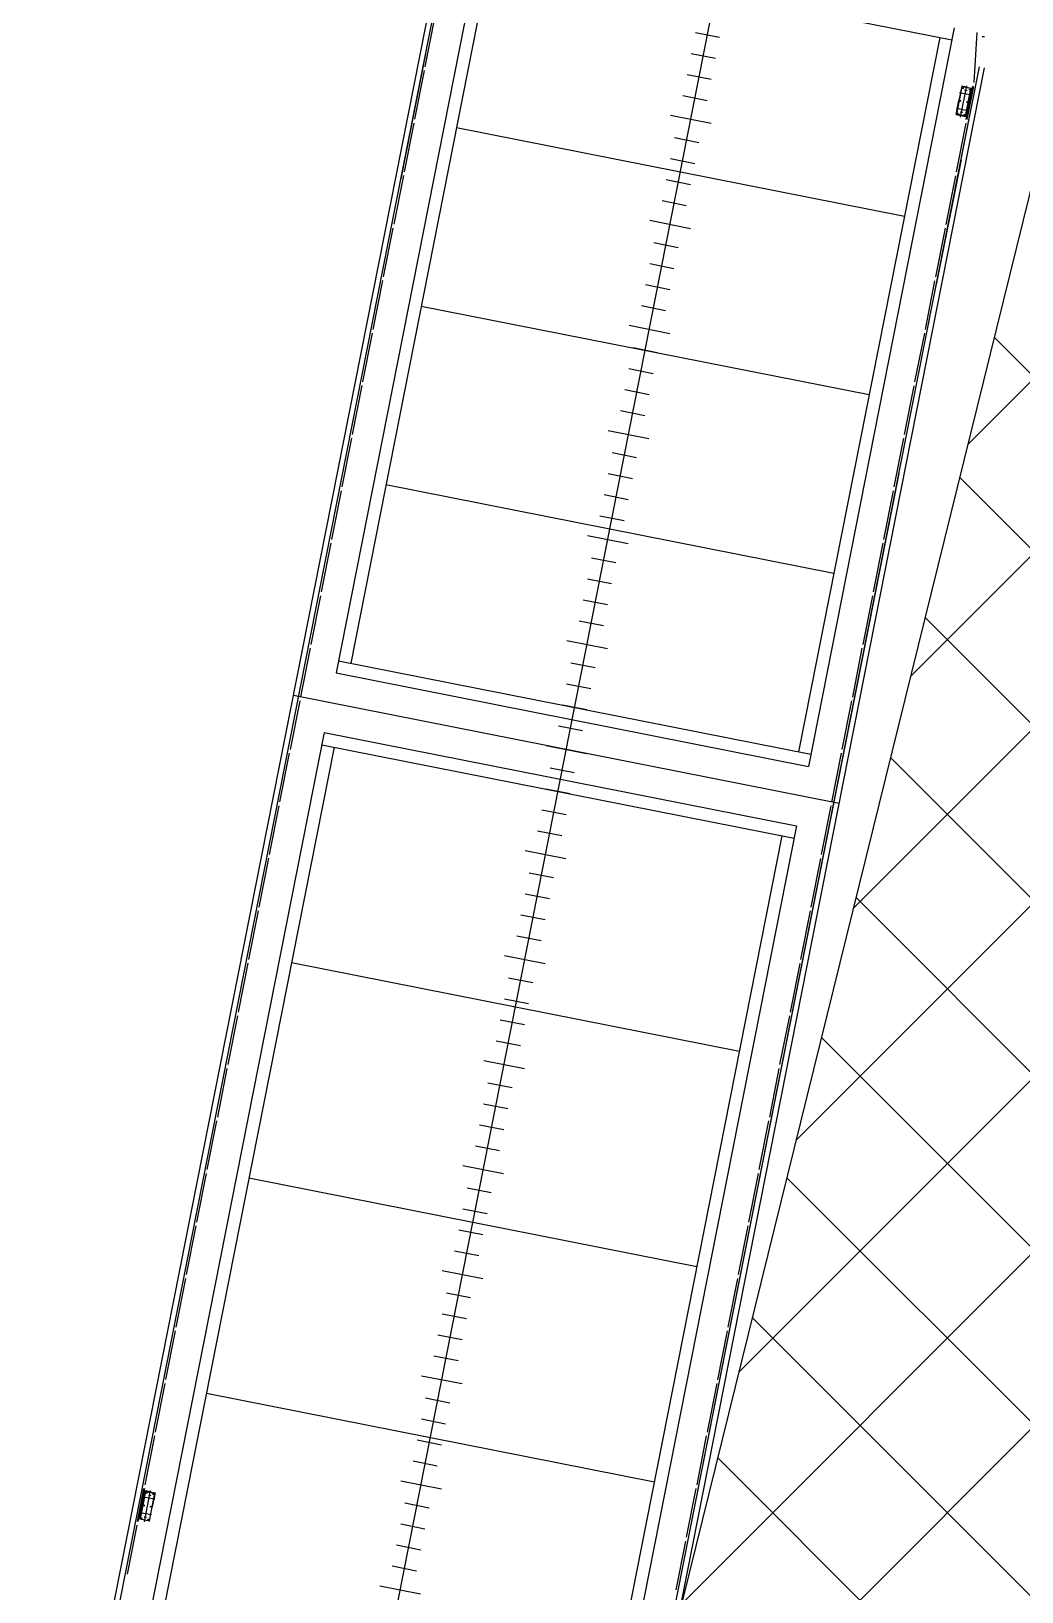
# Model space of a CAD drawing. Header units: metres. Extents: x 267365 to 277461, y 2088854 to 2108025.
# Drawn here: x 272977.3 to 273079.3, y 2096127.3 to 2096287.8 of the extents above; entities that cross this region are included whole.
import ezdxf

# ---------------------------------------------------------------- set-up
doc = ezdxf.new("R2010")
doc.units = ezdxf.units.M
doc.linetypes.add('ACAD_ISO02W100', pattern=[15, 12, -3])
doc.linetypes.add('DASHEDX2', pattern=[38.1, 25.4, -12.7])
doc.layers.add('PORT', color=5, linetype='Continuous')

msp = doc.modelspace()

# ---------------------------------------------------------------- linework, layer by layer
at = {"color": 30}
for p, q in [((272996.53, 2096032.47), (273058.36, 2096345.15)), ((272996.53, 2096032.47), (273058.36, 2096345.15)), ((272996.53, 2096032.47), (273058.36, 2096345.15)), ((272984.29, 2096118.2), (273019.29, 2096295.19)), ((272984.29, 2096118.2), (273019.29, 2096295.19)), ((272984.29, 2096118.2), (273019.29, 2096295.19)), ((273013.54, 2096263.26), (273019.83, 2096295.08)), ((273013.54, 2096263.26), (273019.83, 2096295.08)), ((273013.54, 2096263.26), (273019.83, 2096295.08)), ((273017.89, 2096284.19), (273018.88, 2096289.21)), ((273017.89, 2096284.19), (273018.88, 2096289.21)), ((273017.89, 2096284.19), (273018.88, 2096289.21)), ((273048.19, 2096287.19), (273045.7, 2096287.68)), ((273048.19, 2096287.19), (273045.7, 2096287.68)), ((273048.19, 2096287.19), (273045.7, 2096287.68)), ((273074.38, 2096282.56), (273074.7, 2096287.71)), ((273074.38, 2096282.56), (273074.7, 2096287.71)), ((273074.38, 2096282.56), (273074.7, 2096287.71)), ((273075.21, 2096287.29), (273075.47, 2096287.3)), ((273075.21, 2096287.29), (273075.47, 2096287.3)), ((273075.21, 2096287.29), (273075.47, 2096287.3)), ((273017.94, 2096285.52), (273015.4, 2096272.68)), ((273017.94, 2096285.52), (273015.4, 2096272.68)), ((273017.94, 2096285.52), (273015.4, 2096272.68)), ((273047.76, 2096285.03), (273045.27, 2096285.52)), ((273047.76, 2096285.03), (273045.27, 2096285.52)), ((273047.76, 2096285.03), (273045.27, 2096285.52)), ((273016.82, 2096278.79), (273017.82, 2096283.81)), ((273016.82, 2096278.79), (273017.82, 2096283.81)), ((273016.82, 2096278.79), (273017.82, 2096283.81)), ((273034.01, 2096074.37), (273075.47, 2096284.08)), ((273034.01, 2096074.37), (273075.47, 2096284.08)), ((273034.01, 2096074.37), (273075.47, 2096284.08)), ((273047.34, 2096282.87), (273044.84, 2096283.36)), ((273047.34, 2096282.87), (273044.84, 2096283.36)), ((273047.34, 2096282.87), (273044.84, 2096283.36)), ((273068.64, 2096252.37), (273074.93, 2096284.19)), ((273068.64, 2096252.37), (273074.93, 2096284.19)), ((273068.64, 2096252.37), (273074.93, 2096284.19)), ((273073.14, 2096282.13), (273072.58, 2096279.3)), ((273073.14, 2096282.13), (273072.58, 2096279.3)), ((273073.14, 2096282.13), (273072.58, 2096279.3)), ((273073.12, 2096282.18), (273072.83, 2096280.73)), ((273073.12, 2096282.18), (273072.83, 2096280.73)), ((273073.12, 2096282.18), (273072.83, 2096280.73)), ((273073.6, 2096282.08), (273073.12, 2096282.18)), ((273073.6, 2096282.08), (273073.12, 2096282.18)), ((273073.6, 2096282.08), (273073.12, 2096282.18)), ((273074.05, 2096281.95), (273073.14, 2096282.13)), ((273074.05, 2096281.95), (273073.14, 2096282.13)), ((273074.05, 2096281.95), (273073.14, 2096282.13)), ((273073.67, 2096281.73), (273073.41, 2096281.78)), ((273073.67, 2096281.73), (273073.41, 2096281.78)), ((273073.67, 2096281.73), (273073.41, 2096281.78)), ((273073.77, 2096282.01), (273073.42, 2096282.08)), ((273073.77, 2096282.01), (273073.42, 2096282.08)), ((273073.77, 2096282.01), (273073.42, 2096282.08)), ((273073.49, 2096279.12), (273074.05, 2096281.95)), ((273073.49, 2096279.12), (273074.05, 2096281.95)), ((273073.49, 2096279.12), (273074.05, 2096281.95)), ((273073.58, 2096278.78), (273074.26, 2096282.19)), ((273073.58, 2096278.78), (273074.26, 2096282.19)), ((273073.58, 2096278.78), (273074.26, 2096282.19)), ((273073.6, 2096282.08), (273074.09, 2096281.98)), ((273073.6, 2096282.08), (273074.09, 2096281.98)), ((273073.6, 2096282.08), (273074.09, 2096281.98)), ((273073.68, 2096278.77), (273074.35, 2096282.17)), ((273073.68, 2096278.77), (273074.35, 2096282.17)), ((273073.68, 2096278.77), (273074.35, 2096282.17)), ((273074.09, 2096281.98), (273073.8, 2096280.54)), ((273074.09, 2096281.98), (273073.8, 2096280.54)), ((273074.09, 2096281.98), (273073.8, 2096280.54)), ((273046.91, 2096280.7), (273044.41, 2096281.2)), ((273046.91, 2096280.7), (273044.41, 2096281.2)), ((273046.91, 2096280.7), (273044.41, 2096281.2)), ((273068.64, 2096252.37), (273074.11, 2096280.08)), ((273068.64, 2096252.37), (273074.11, 2096280.08)), ((273068.64, 2096252.37), (273074.11, 2096280.08)), ((273072.54, 2096279.28), (273072.83, 2096280.73)), ((273072.54, 2096279.28), (273072.83, 2096280.73)), ((273072.54, 2096279.28), (273072.83, 2096280.73)), ((273073.52, 2096279.09), (273073.8, 2096280.54)), ((273073.52, 2096279.09), (273073.8, 2096280.54)), ((273073.52, 2096279.09), (273073.8, 2096280.54)), ((273015.76, 2096273.39), (273016.75, 2096278.4)), ((273015.76, 2096273.39), (273016.75, 2096278.4)), ((273015.76, 2096273.39), (273016.75, 2096278.4)), ((273043.14, 2096279.2), (273047.33, 2096278.38)), ((273043.14, 2096279.2), (273047.33, 2096278.38)), ((273043.14, 2096279.2), (273047.33, 2096278.38)), ((273072.54, 2096279.28), (273073.52, 2096279.09)), ((273072.54, 2096279.28), (273073.52, 2096279.09)), ((273072.54, 2096279.28), (273073.52, 2096279.09)), ((273073.49, 2096279.12), (273072.58, 2096279.3)), ((273073.49, 2096279.12), (273072.58, 2096279.3)), ((273073.49, 2096279.12), (273072.58, 2096279.3)), ((273072.58, 2096273.38), (273073.57, 2096278.4)), ((273072.58, 2096273.38), (273073.57, 2096278.4)), ((273072.58, 2096273.38), (273073.57, 2096278.4)), ((273073.23, 2096279.48), (273072.96, 2096279.53)), ((273073.23, 2096279.48), (273072.96, 2096279.53)), ((273073.23, 2096279.48), (273072.96, 2096279.53)), ((273021.12, 2096277.95), (273067.21, 2096268.83)), ((273021.12, 2096277.95), (273067.21, 2096268.83)), ((273021.12, 2096277.95), (273067.21, 2096268.83)), ((273046.06, 2096276.38), (273043.56, 2096276.88)), ((273046.06, 2096276.38), (273043.56, 2096276.88)), ((273046.06, 2096276.38), (273043.56, 2096276.88)), ((273045.63, 2096274.22), (273043.13, 2096274.72)), ((273045.63, 2096274.22), (273043.13, 2096274.72)), ((273045.63, 2096274.22), (273043.13, 2096274.72)), ((273073.04, 2096274.62), (273070.5, 2096261.79)), ((273073.04, 2096274.62), (273070.5, 2096261.79)), ((273073.04, 2096274.62), (273070.5, 2096261.79)), ((273014.69, 2096267.99), (273015.68, 2096273)), ((273014.69, 2096267.99), (273015.68, 2096273)), ((273014.69, 2096267.99), (273015.68, 2096273)), ((273045.2, 2096272.06), (273042.71, 2096272.56)), ((273045.2, 2096272.06), (273042.71, 2096272.56)), ((273045.2, 2096272.06), (273042.71, 2096272.56)), ((273071.51, 2096267.98), (273072.5, 2096272.99)), ((273071.51, 2096267.98), (273072.5, 2096272.99)), ((273071.51, 2096267.98), (273072.5, 2096272.99)), ((273044.77, 2096269.9), (273042.28, 2096270.39)), ((273044.77, 2096269.9), (273042.28, 2096270.39)), ((273044.77, 2096269.9), (273042.28, 2096270.39)), ((273013.62, 2096262.58), (273014.61, 2096267.6)), ((273013.62, 2096262.58), (273014.61, 2096267.6)), ((273013.62, 2096262.58), (273014.61, 2096267.6)), ((273041.01, 2096268.4), (273045.19, 2096267.57)), ((273041.01, 2096268.4), (273045.19, 2096267.57)), ((273041.01, 2096268.4), (273045.19, 2096267.57)), ((273070.44, 2096262.58), (273071.43, 2096267.59)), ((273070.44, 2096262.58), (273071.43, 2096267.59)), ((273070.44, 2096262.58), (273071.43, 2096267.59)), ((273043.92, 2096265.58), (273041.42, 2096266.07)), ((273043.92, 2096265.58), (273041.42, 2096266.07)), ((273043.92, 2096265.58), (273041.42, 2096266.07)), ((273043.49, 2096263.42), (273041, 2096263.91)), ((273043.49, 2096263.42), (273041, 2096263.91)), ((273043.49, 2096263.42), (273041, 2096263.91)), ((272984.83, 2096118.04), (273013.54, 2096263.26)), ((272984.83, 2096118.04), (273013.54, 2096263.26)), ((272984.83, 2096118.04), (273013.54, 2096263.26)), ((273012.55, 2096257.18), (273013.54, 2096262.2)), ((273012.55, 2096257.18), (273013.54, 2096262.2)), ((273012.55, 2096257.18), (273013.54, 2096262.2)), ((273069.37, 2096257.17), (273070.36, 2096262.19)), ((273069.37, 2096257.17), (273070.36, 2096262.19)), ((273069.37, 2096257.17), (273070.36, 2096262.19)), ((273043.07, 2096261.26), (273040.57, 2096261.75)), ((273043.07, 2096261.26), (273040.57, 2096261.75)), ((273043.07, 2096261.26), (273040.57, 2096261.75)), ((273017.49, 2096259.58), (273063.58, 2096250.47)), ((273017.49, 2096259.58), (273063.58, 2096250.47)), ((273017.49, 2096259.58), (273063.58, 2096250.47)), ((273042.64, 2096259.1), (273040.14, 2096259.59)), ((273042.64, 2096259.1), (273040.14, 2096259.59)), ((273042.64, 2096259.1), (273040.14, 2096259.59)), ((273038.87, 2096257.6), (273043.06, 2096256.77)), ((273038.87, 2096257.6), (273043.06, 2096256.77)), ((273038.87, 2096257.6), (273043.06, 2096256.77)), ((273011.48, 2096251.78), (273012.48, 2096256.8)), ((273011.48, 2096251.78), (273012.48, 2096256.8)), ((273011.48, 2096251.78), (273012.48, 2096256.8)), ((273068.3, 2096251.77), (273069.3, 2096256.79)), ((273068.3, 2096251.77), (273069.3, 2096256.79)), ((273068.3, 2096251.77), (273069.3, 2096256.79)), ((273041.78, 2096254.78), (273039.29, 2096255.27)), ((273041.78, 2096254.78), (273039.29, 2096255.27)), ((273041.78, 2096254.78), (273039.29, 2096255.27)), ((273041.36, 2096252.62), (273038.86, 2096253.11)), ((273041.36, 2096252.62), (273038.86, 2096253.11)), ((273041.36, 2096252.62), (273038.86, 2096253.11)), ((273010.42, 2096246.38), (273011.41, 2096251.4)), ((273010.42, 2096246.38), (273011.41, 2096251.4)), ((273010.42, 2096246.38), (273011.41, 2096251.4)), ((273040.93, 2096250.46), (273038.43, 2096250.95)), ((273040.93, 2096250.46), (273038.43, 2096250.95)), ((273040.93, 2096250.46), (273038.43, 2096250.95)), ((273043.94, 2096127.46), (273068.64, 2096252.37)), ((273043.94, 2096127.46), (273068.64, 2096252.37)), ((273043.94, 2096127.46), (273068.64, 2096252.37)), ((273067.24, 2096246.37), (273068.23, 2096251.39)), ((273067.24, 2096246.37), (273068.23, 2096251.39)), ((273067.24, 2096246.37), (273068.23, 2096251.39)), ((273040.5, 2096248.29), (273038.01, 2096248.79)), ((273040.5, 2096248.29), (273038.01, 2096248.79)), ((273040.5, 2096248.29), (273038.01, 2096248.79)), ((273036.74, 2096246.79), (273040.92, 2096245.97)), ((273036.74, 2096246.79), (273040.92, 2096245.97)), ((273036.74, 2096246.79), (273040.92, 2096245.97)), ((273009.35, 2096240.98), (273010.34, 2096245.99)), ((273009.35, 2096240.98), (273010.34, 2096245.99)), ((273009.35, 2096240.98), (273010.34, 2096245.99)), ((273066.17, 2096240.97), (273067.16, 2096245.99)), ((273066.17, 2096240.97), (273067.16, 2096245.99)), ((273066.17, 2096240.97), (273067.16, 2096245.99)), ((273039.65, 2096243.97), (273037.15, 2096244.47)), ((273039.65, 2096243.97), (273037.15, 2096244.47)), ((273039.65, 2096243.97), (273037.15, 2096244.47)), ((273039.22, 2096241.81), (273036.73, 2096242.31)), ((273039.22, 2096241.81), (273036.73, 2096242.31)), ((273039.22, 2096241.81), (273036.73, 2096242.31)), ((273041.96, 2096117.46), (273066.66, 2096242.36)), ((273041.96, 2096117.46), (273066.66, 2096242.36)), ((273041.96, 2096117.46), (273066.66, 2096242.36)), ((273008.28, 2096235.58), (273009.27, 2096240.59)), ((273008.28, 2096235.58), (273009.27, 2096240.59)), ((273008.28, 2096235.58), (273009.27, 2096240.59)), ((273013.86, 2096241.21), (273059.95, 2096232.1)), ((273013.86, 2096241.21), (273059.95, 2096232.1)), ((273013.86, 2096241.21), (273059.95, 2096232.1)), ((273038.79, 2096239.65), (273036.3, 2096240.15)), ((273038.79, 2096239.65), (273036.3, 2096240.15)), ((273038.79, 2096239.65), (273036.3, 2096240.15)), ((273065.1, 2096235.57), (273066.09, 2096240.58)), ((273065.1, 2096235.57), (273066.09, 2096240.58)), ((273065.1, 2096235.57), (273066.09, 2096240.58)), ((273038.37, 2096237.49), (273035.87, 2096237.98)), ((273038.37, 2096237.49), (273035.87, 2096237.98)), ((273038.37, 2096237.49), (273035.87, 2096237.98)), ((273007.22, 2096230.17), (273008.21, 2096235.19)), ((273007.22, 2096230.17), (273008.21, 2096235.19)), ((273007.22, 2096230.17), (273008.21, 2096235.19)), ((273034.6, 2096235.99), (273038.78, 2096235.16)), ((273034.6, 2096235.99), (273038.78, 2096235.16)), ((273034.6, 2096235.99), (273038.78, 2096235.16)), ((273064.03, 2096230.17), (273065.02, 2096235.18)), ((273064.03, 2096230.17), (273065.02, 2096235.18)), ((273064.03, 2096230.17), (273065.02, 2096235.18)), ((273037.51, 2096233.17), (273035.02, 2096233.66)), ((273037.51, 2096233.17), (273035.02, 2096233.66)), ((273037.51, 2096233.17), (273035.02, 2096233.66)), ((273037.08, 2096231.01), (273034.59, 2096231.5)), ((273037.08, 2096231.01), (273034.59, 2096231.5)), ((273037.08, 2096231.01), (273034.59, 2096231.5)), ((273006.15, 2096224.77), (273007.14, 2096229.79)), ((273006.15, 2096224.77), (273007.14, 2096229.79)), ((273006.15, 2096224.77), (273007.14, 2096229.79)), ((273036.66, 2096228.85), (273034.16, 2096229.34)), ((273036.66, 2096228.85), (273034.16, 2096229.34)), ((273036.66, 2096228.85), (273034.16, 2096229.34)), ((273062.96, 2096224.76), (273063.96, 2096229.78)), ((273062.96, 2096224.76), (273063.96, 2096229.78)), ((273062.96, 2096224.76), (273063.96, 2096229.78)), ((273036.23, 2096226.69), (273033.74, 2096227.18)), ((273036.23, 2096226.69), (273033.74, 2096227.18)), ((273036.23, 2096226.69), (273033.74, 2096227.18)), ((273005.08, 2096219.37), (273006.08, 2096224.39)), ((273005.08, 2096219.37), (273006.08, 2096224.39)), ((273005.08, 2096219.37), (273006.08, 2096224.39)), ((273032.46, 2096225.19), (273036.65, 2096224.36)), ((273032.46, 2096225.19), (273036.65, 2096224.36)), ((273032.46, 2096225.19), (273036.65, 2096224.36)), ((273061.89, 2096219.36), (273062.88, 2096224.38)), ((273061.89, 2096219.36), (273062.88, 2096224.38)), ((273061.89, 2096219.36), (273062.88, 2096224.38)), ((273035.38, 2096222.37), (273032.88, 2096222.86)), ((273035.38, 2096222.37), (273032.88, 2096222.86)), ((273035.38, 2096222.37), (273032.88, 2096222.86)), ((273034.95, 2096220.21), (273032.45, 2096220.7)), ((273034.95, 2096220.21), (273032.45, 2096220.7)), ((273034.95, 2096220.21), (273032.45, 2096220.7)), ((273004.02, 2096213.97), (273005.01, 2096218.98)), ((273004.02, 2096213.97), (273005.01, 2096218.98)), ((273004.02, 2096213.97), (273005.01, 2096218.98)), ((273060.82, 2096213.96), (273061.81, 2096218.98)), ((273060.82, 2096213.96), (273061.81, 2096218.98)), ((273060.82, 2096213.96), (273061.81, 2096218.98)), ((273034.52, 2096218.05), (273032.03, 2096218.54)), ((273034.52, 2096218.05), (273032.03, 2096218.54)), ((273034.52, 2096218.05), (273032.03, 2096218.54)), ((273034.09, 2096215.89), (273031.6, 2096216.38)), ((273034.09, 2096215.89), (273031.6, 2096216.38)), ((273034.09, 2096215.89), (273031.6, 2096216.38)), ((273030.33, 2096214.38), (273034.51, 2096213.56)), ((273030.33, 2096214.38), (273034.51, 2096213.56)), ((273030.33, 2096214.38), (273034.51, 2096213.56)), ((273002.95, 2096208.57), (273003.94, 2096213.58)), ((273002.95, 2096208.57), (273003.94, 2096213.58)), ((273002.95, 2096208.57), (273003.94, 2096213.58)), ((273059.75, 2096208.56), (273060.75, 2096213.58)), ((273059.75, 2096208.56), (273060.75, 2096213.58)), ((273059.75, 2096208.56), (273060.75, 2096213.58)), ((273033.24, 2096211.56), (273030.74, 2096212.06)), ((273033.24, 2096211.56), (273030.74, 2096212.06)), ((273033.24, 2096211.56), (273030.74, 2096212.06)), ((273032.81, 2096209.4), (273030.32, 2096209.9)), ((273032.81, 2096209.4), (273030.32, 2096209.9)), ((273032.81, 2096209.4), (273030.32, 2096209.9)), ((273001.88, 2096203.16), (273002.87, 2096208.18)), ((273001.88, 2096203.16), (273002.87, 2096208.18)), ((273001.88, 2096203.16), (273002.87, 2096208.18)), ((273032.39, 2096207.24), (273029.89, 2096207.74)), ((273032.39, 2096207.24), (273029.89, 2096207.74)), ((273032.39, 2096207.24), (273029.89, 2096207.74)), ((273058.69, 2096203.16), (273059.68, 2096208.18)), ((273058.69, 2096203.16), (273059.68, 2096208.18)), ((273058.69, 2096203.16), (273059.68, 2096208.18)), ((273031.96, 2096205.08), (273029.46, 2096205.58)), ((273031.96, 2096205.08), (273029.46, 2096205.58)), ((273031.96, 2096205.08), (273029.46, 2096205.58)), ((273028.19, 2096203.58), (273032.38, 2096202.75)), ((273028.19, 2096203.58), (273032.38, 2096202.75)), ((273028.19, 2096203.58), (273032.38, 2096202.75)), ((273000.81, 2096197.76), (273001.8, 2096202.78)), ((273000.81, 2096197.76), (273001.8, 2096202.78)), ((273000.81, 2096197.76), (273001.8, 2096202.78)), ((273031.1, 2096200.76), (273028.61, 2096201.25)), ((273031.1, 2096200.76), (273028.61, 2096201.25)), ((273031.1, 2096200.76), (273028.61, 2096201.25)), ((273057.62, 2096197.76), (273058.61, 2096202.77)), ((273057.62, 2096197.76), (273058.61, 2096202.77)), ((273057.62, 2096197.76), (273058.61, 2096202.77)), ((273030.68, 2096198.6), (273028.18, 2096199.09)), ((273030.68, 2096198.6), (273028.18, 2096199.09)), ((273030.68, 2096198.6), (273028.18, 2096199.09)), ((272999.74, 2096192.36), (273000.74, 2096197.38)), ((272999.74, 2096192.36), (273000.74, 2096197.38)), ((272999.74, 2096192.36), (273000.74, 2096197.38)), ((273030.25, 2096196.44), (273027.75, 2096196.93)), ((273030.25, 2096196.44), (273027.75, 2096196.93)), ((273030.25, 2096196.44), (273027.75, 2096196.93)), ((273056.55, 2096192.36), (273057.54, 2096197.37)), ((273056.55, 2096192.36), (273057.54, 2096197.37)), ((273056.55, 2096192.36), (273057.54, 2096197.37)), ((273029.82, 2096194.28), (273027.33, 2096194.77)), ((273029.82, 2096194.28), (273027.33, 2096194.77)), ((273029.82, 2096194.28), (273027.33, 2096194.77)), ((272998.68, 2096186.96), (272999.67, 2096191.98)), ((272998.68, 2096186.96), (272999.67, 2096191.98)), ((272998.68, 2096186.96), (272999.67, 2096191.98)), ((273004.14, 2096192.06), (273050.23, 2096182.95)), ((273004.14, 2096192.06), (273050.23, 2096182.95)), ((273004.14, 2096192.06), (273050.23, 2096182.95)), ((273026.06, 2096192.78), (273030.24, 2096191.95)), ((273026.06, 2096192.78), (273030.24, 2096191.95)), ((273026.06, 2096192.78), (273030.24, 2096191.95)), ((273055.48, 2096186.95), (273056.47, 2096191.97)), ((273055.48, 2096186.95), (273056.47, 2096191.97)), ((273055.48, 2096186.95), (273056.47, 2096191.97)), ((273028.97, 2096189.96), (273026.47, 2096190.45)), ((273028.97, 2096189.96), (273026.47, 2096190.45)), ((273028.97, 2096189.96), (273026.47, 2096190.45)), ((273028.54, 2096187.8), (273026.05, 2096188.29)), ((273028.54, 2096187.8), (273026.05, 2096188.29)), ((273028.54, 2096187.8), (273026.05, 2096188.29)), ((272997.61, 2096181.56), (272998.6, 2096186.57)), ((272997.61, 2096181.56), (272998.6, 2096186.57)), ((272997.61, 2096181.56), (272998.6, 2096186.57)), ((273028.11, 2096185.64), (273025.62, 2096186.13)), ((273028.11, 2096185.64), (273025.62, 2096186.13)), ((273028.11, 2096185.64), (273025.62, 2096186.13)), ((273054.41, 2096181.55), (273055.41, 2096186.57)), ((273054.41, 2096181.55), (273055.41, 2096186.57)), ((273054.41, 2096181.55), (273055.41, 2096186.57)), ((273027.69, 2096183.48), (273025.19, 2096183.97)), ((273027.69, 2096183.48), (273025.19, 2096183.97)), ((273027.69, 2096183.48), (273025.19, 2096183.97)), ((273023.92, 2096181.97), (273028.1, 2096181.15)), ((273023.92, 2096181.97), (273028.1, 2096181.15)), ((273023.92, 2096181.97), (273028.1, 2096181.15)), ((272996.54, 2096176.16), (272997.53, 2096181.17)), ((272996.54, 2096176.16), (272997.53, 2096181.17)), ((272996.54, 2096176.16), (272997.53, 2096181.17)), ((273053.35, 2096176.15), (273054.34, 2096181.17)), ((273053.35, 2096176.15), (273054.34, 2096181.17)), ((273053.35, 2096176.15), (273054.34, 2096181.17)), ((273026.83, 2096179.15), (273024.34, 2096179.65)), ((273026.83, 2096179.15), (273024.34, 2096179.65)), ((273026.83, 2096179.15), (273024.34, 2096179.65)), ((273026.4, 2096176.99), (273023.91, 2096177.49)), ((273026.4, 2096176.99), (273023.91, 2096177.49)), ((273026.4, 2096176.99), (273023.91, 2096177.49)), ((272995.47, 2096170.75), (272996.46, 2096175.77)), ((272995.47, 2096170.75), (272996.46, 2096175.77)), ((272995.47, 2096170.75), (272996.46, 2096175.77)), ((272995.47, 2096170.75), (272996.46, 2096175.77)), ((272995.47, 2096170.75), (272996.46, 2096175.77)), ((272995.47, 2096170.75), (272996.46, 2096175.77)), ((273052.28, 2096170.75), (273053.27, 2096175.77)), ((273052.28, 2096170.75), (273053.27, 2096175.77)), ((273052.28, 2096170.75), (273053.27, 2096175.77)), ((273025.98, 2096174.83), (273023.48, 2096175.33)), ((273025.98, 2096174.83), (273023.48, 2096175.33)), ((273025.98, 2096174.83), (273023.48, 2096175.33)), ((273025.55, 2096172.67), (273023.06, 2096173.17)), ((273025.55, 2096172.67), (273023.06, 2096173.17)), ((273025.55, 2096172.67), (273023.06, 2096173.17)), ((273021.78, 2096171.17), (273025.97, 2096170.34)), ((273021.78, 2096171.17), (273025.97, 2096170.34)), ((273021.78, 2096171.17), (273025.97, 2096170.34)), ((272994.4, 2096165.35), (272995.4, 2096170.37)), ((272994.4, 2096165.35), (272995.4, 2096170.37)), ((272994.4, 2096165.35), (272995.4, 2096170.37)), ((272999.76, 2096169.91), (273045.85, 2096160.8)), ((272999.76, 2096169.91), (273045.85, 2096160.8)), ((272999.76, 2096169.91), (273045.85, 2096160.8)), ((273051.21, 2096165.35), (273052.2, 2096170.36)), ((273051.21, 2096165.35), (273052.2, 2096170.36)), ((273051.21, 2096165.35), (273052.2, 2096170.36)), ((273024.7, 2096168.35), (273022.2, 2096168.84)), ((273024.7, 2096168.35), (273022.2, 2096168.84)), ((273024.7, 2096168.35), (273022.2, 2096168.84)), ((273024.27, 2096166.19), (273021.77, 2096166.68)), ((273024.27, 2096166.19), (273021.77, 2096166.68)), ((273024.27, 2096166.19), (273021.77, 2096166.68)), ((272993.34, 2096159.95), (272994.33, 2096164.97)), ((272993.34, 2096159.95), (272994.33, 2096164.97)), ((272993.34, 2096159.95), (272994.33, 2096164.97)), ((273023.84, 2096164.03), (273021.35, 2096164.52)), ((273023.84, 2096164.03), (273021.35, 2096164.52)), ((273023.84, 2096164.03), (273021.35, 2096164.52)), ((273050.14, 2096159.95), (273051.13, 2096164.96)), ((273050.14, 2096159.95), (273051.13, 2096164.96)), ((273050.14, 2096159.95), (273051.13, 2096164.96)), ((273050.14, 2096159.95), (273051.13, 2096164.96)), ((273050.14, 2096159.95), (273051.13, 2096164.96)), ((273050.14, 2096159.95), (273051.13, 2096164.96)), ((273023.41, 2096161.87), (273020.92, 2096162.36)), ((273023.41, 2096161.87), (273020.92, 2096162.36)), ((273023.41, 2096161.87), (273020.92, 2096162.36)), ((272992.27, 2096154.55), (272993.26, 2096159.57)), ((272992.27, 2096154.55), (272993.26, 2096159.57)), ((272992.27, 2096154.55), (272993.26, 2096159.57)), ((273019.65, 2096160.37), (273023.83, 2096159.54)), ((273019.65, 2096160.37), (273023.83, 2096159.54)), ((273019.65, 2096160.37), (273023.83, 2096159.54)), ((273049.07, 2096154.54), (273050.07, 2096159.56)), ((273049.07, 2096154.54), (273050.07, 2096159.56)), ((273049.07, 2096154.54), (273050.07, 2096159.56)), ((273022.56, 2096157.55), (273020.07, 2096158.04)), ((273022.56, 2096157.55), (273020.07, 2096158.04)), ((273022.56, 2096157.55), (273020.07, 2096158.04)), ((273022.13, 2096155.39), (273019.64, 2096155.88)), ((273022.13, 2096155.39), (273019.64, 2096155.88)), ((273022.13, 2096155.39), (273019.64, 2096155.88)), ((272991.2, 2096149.15), (272992.19, 2096154.16)), ((272991.2, 2096149.15), (272992.19, 2096154.16)), ((272991.2, 2096149.15), (272992.19, 2096154.16)), ((273021.71, 2096153.23), (273019.21, 2096153.72)), ((273021.71, 2096153.23), (273019.21, 2096153.72)), ((273021.71, 2096153.23), (273019.21, 2096153.72)), ((273048.01, 2096149.14), (273049, 2096154.16)), ((273048.01, 2096149.14), (273049, 2096154.16)), ((273048.01, 2096149.14), (273049, 2096154.16)), ((273021.28, 2096151.07), (273018.78, 2096151.56)), ((273021.28, 2096151.07), (273018.78, 2096151.56)), ((273021.28, 2096151.07), (273018.78, 2096151.56)), ((272990.13, 2096143.75), (272991.12, 2096148.76)), ((272990.13, 2096143.75), (272991.12, 2096148.76)), ((272990.13, 2096143.75), (272991.12, 2096148.76)), ((273017.51, 2096149.56), (273021.7, 2096148.74)), ((273017.51, 2096149.56), (273021.7, 2096148.74)), ((273017.51, 2096149.56), (273021.7, 2096148.74)), ((273046.94, 2096143.74), (273047.93, 2096148.76)), ((273046.94, 2096143.74), (273047.93, 2096148.76)), ((273046.94, 2096143.74), (273047.93, 2096148.76)), ((272995.38, 2096147.77), (273041.48, 2096138.65)), ((272995.38, 2096147.77), (273041.48, 2096138.65)), ((272995.38, 2096147.77), (273041.48, 2096138.65)), ((273020.42, 2096146.74), (273017.93, 2096147.24)), ((273020.42, 2096146.74), (273017.93, 2096147.24)), ((273020.42, 2096146.74), (273017.93, 2096147.24)), ((273020, 2096144.58), (273017.5, 2096145.08)), ((273020, 2096144.58), (273017.5, 2096145.08)), ((273020, 2096144.58), (273017.5, 2096145.08)), ((272989.06, 2096138.34), (272990.06, 2096143.36)), ((272989.06, 2096138.34), (272990.06, 2096143.36)), ((272989.06, 2096138.34), (272990.06, 2096143.36)), ((273019.57, 2096142.42), (273017.07, 2096142.92)), ((273019.57, 2096142.42), (273017.07, 2096142.92)), ((273019.57, 2096142.42), (273017.07, 2096142.92)), ((273045.87, 2096138.34), (273046.86, 2096143.36)), ((273045.87, 2096138.34), (273046.86, 2096143.36)), ((273045.87, 2096138.34), (273046.86, 2096143.36)), ((273019.14, 2096140.26), (273016.65, 2096140.76)), ((273019.14, 2096140.26), (273016.65, 2096140.76)), ((273019.14, 2096140.26), (273016.65, 2096140.76)), ((273015.38, 2096138.76), (273019.56, 2096137.93)), ((273015.38, 2096138.76), (273019.56, 2096137.93)), ((273015.38, 2096138.76), (273019.56, 2096137.93)), ((272988.27, 2096134.57), (272988.95, 2096137.97)), ((272988.27, 2096134.57), (272988.95, 2096137.97)), ((272988.27, 2096134.57), (272988.95, 2096137.97)), ((272988.37, 2096134.55), (272989.04, 2096137.96)), ((272988.37, 2096134.55), (272989.04, 2096137.96)), ((272988.37, 2096134.55), (272989.04, 2096137.96)), ((272988.58, 2096134.82), (272989.14, 2096137.65)), ((272988.58, 2096134.82), (272989.14, 2096137.65)), ((272988.58, 2096134.82), (272989.14, 2096137.65)), ((272989.11, 2096137.7), (272988.83, 2096136.25)), ((272989.11, 2096137.7), (272988.83, 2096136.25)), ((272989.11, 2096137.7), (272988.83, 2096136.25)), ((272989.6, 2096137.6), (272989.11, 2096137.7)), ((272989.6, 2096137.6), (272989.11, 2096137.7)), ((272989.6, 2096137.6), (272989.11, 2096137.7)), ((272989.14, 2096137.65), (272990.05, 2096137.47)), ((272989.14, 2096137.65), (272990.05, 2096137.47)), ((272989.14, 2096137.65), (272990.05, 2096137.47)), ((272989.41, 2096137.3), (272989.67, 2096137.25)), ((272989.41, 2096137.3), (272989.67, 2096137.25)), ((272989.41, 2096137.3), (272989.67, 2096137.25)), ((272989.42, 2096137.6), (272989.77, 2096137.53)), ((272989.42, 2096137.6), (272989.77, 2096137.53)), ((272989.42, 2096137.6), (272989.77, 2096137.53)), ((272990.05, 2096137.47), (272989.49, 2096134.64)), ((272990.05, 2096137.47), (272989.49, 2096134.64)), ((272990.05, 2096137.47), (272989.49, 2096134.64)), ((272989.6, 2096137.6), (272990.09, 2096137.51)), ((272989.6, 2096137.6), (272990.09, 2096137.51)), ((272989.6, 2096137.6), (272990.09, 2096137.51)), ((272990.09, 2096137.51), (272989.8, 2096136.06)), ((272990.09, 2096137.51), (272989.8, 2096136.06)), ((272990.09, 2096137.51), (272989.8, 2096136.06)), ((273044.8, 2096132.94), (273045.79, 2096137.95)), ((273044.8, 2096132.94), (273045.79, 2096137.95)), ((273044.8, 2096132.94), (273045.79, 2096137.95)), ((272988.54, 2096134.8), (272988.83, 2096136.25)), ((272988.54, 2096134.8), (272988.83, 2096136.25)), ((272988.54, 2096134.8), (272988.83, 2096136.25)), ((272989.52, 2096134.61), (272989.8, 2096136.06)), ((272989.52, 2096134.61), (272989.8, 2096136.06)), ((272989.52, 2096134.61), (272989.8, 2096136.06)), ((273018.29, 2096135.94), (273015.79, 2096136.43)), ((273018.29, 2096135.94), (273015.79, 2096136.43)), ((273018.29, 2096135.94), (273015.79, 2096136.43)), ((272987.25, 2096129.16), (272988.24, 2096134.18)), ((272987.25, 2096129.16), (272988.24, 2096134.18)), ((272987.25, 2096129.16), (272988.24, 2096134.18)), ((272989.52, 2096134.61), (272988.54, 2096134.8)), ((272989.52, 2096134.61), (272988.54, 2096134.8)), ((272989.52, 2096134.61), (272988.54, 2096134.8)), ((272988.58, 2096134.82), (272989.49, 2096134.64)), ((272988.58, 2096134.82), (272989.49, 2096134.64)), ((272988.58, 2096134.82), (272989.49, 2096134.64)), ((272988.96, 2096135.05), (272989.22, 2096135)), ((272988.96, 2096135.05), (272989.22, 2096135)), ((272988.96, 2096135.05), (272989.22, 2096135)), ((273017.86, 2096133.78), (273015.37, 2096134.27)), ((273017.86, 2096133.78), (273015.37, 2096134.27)), ((273017.86, 2096133.78), (273015.37, 2096134.27)), ((273043.73, 2096127.54), (273044.73, 2096132.55)), ((273043.73, 2096127.54), (273044.73, 2096132.55)), ((273043.73, 2096127.54), (273044.73, 2096132.55)), ((273017.43, 2096131.62), (273014.94, 2096132.11)), ((273017.43, 2096131.62), (273014.94, 2096132.11)), ((273017.43, 2096131.62), (273014.94, 2096132.11)), ((273017.01, 2096129.46), (273014.51, 2096129.95)), ((273017.01, 2096129.46), (273014.51, 2096129.95)), ((273017.01, 2096129.46), (273014.51, 2096129.95)), ((273013.24, 2096127.96), (273017.42, 2096127.13)), ((273013.24, 2096127.96), (273017.42, 2096127.13)), ((273013.24, 2096127.96), (273017.42, 2096127.13))]:
    msp.add_line(p, q, dxfattribs=at)
at = {"color": 30, "ltscale": 100}
for p, q in [((273023.74, 2096297.82), (273008.72, 2096221.84)), ((273023.74, 2096297.82), (273008.72, 2096221.84)), ((273023.74, 2096297.82), (273008.72, 2096221.84)), ((273024.75, 2096296.31), (273010.23, 2096222.85)), ((273024.75, 2096296.31), (273010.23, 2096222.85)), ((273024.75, 2096296.31), (273010.23, 2096222.85)), ((273023.49, 2096296.56), (273072.11, 2096286.95)), ((273023.49, 2096296.56), (273072.11, 2096286.95)), ((273023.49, 2096296.56), (273072.11, 2096286.95)), ((273072.35, 2096288.21), (273057.33, 2096212.23)), ((273072.35, 2096288.21), (273057.33, 2096212.23)), ((273072.35, 2096288.21), (273057.33, 2096212.23)), ((273070.85, 2096287.2), (273056.32, 2096213.74)), ((273070.85, 2096287.2), (273056.32, 2096213.74)), ((273070.85, 2096287.2), (273056.32, 2096213.74)), ((273008.97, 2096223.1), (273057.58, 2096213.49)), ((273008.97, 2096223.1), (273057.58, 2096213.49)), ((273008.97, 2096223.1), (273057.58, 2096213.49)), ((273008.72, 2096221.84), (273057.33, 2096212.23)), ((273008.72, 2096221.84), (273057.33, 2096212.23)), ((273008.72, 2096221.84), (273057.33, 2096212.23)), ((273007.51, 2096215.72), (272989.49, 2096124.61)), ((273007.51, 2096215.72), (272989.49, 2096124.61)), ((273007.51, 2096215.72), (272989.49, 2096124.61)), ((273007.51, 2096215.72), (273056.12, 2096206.1)), ((273007.51, 2096215.72), (273056.12, 2096206.1)), ((273007.51, 2096215.72), (273056.12, 2096206.1)), ((273008.52, 2096214.21), (272991, 2096125.62)), ((273008.52, 2096214.21), (272991, 2096125.62)), ((273008.52, 2096214.21), (272991, 2096125.62)), ((273007.26, 2096214.46), (273055.87, 2096204.84)), ((273007.26, 2096214.46), (273055.87, 2096204.84)), ((273007.26, 2096214.46), (273055.87, 2096204.84)), ((273056.12, 2096206.1), (273038.11, 2096115)), ((273056.12, 2096206.1), (273038.11, 2096115)), ((273056.12, 2096206.1), (273038.11, 2096115)), ((273054.61, 2096205.09), (273037.1, 2096116.51)), ((273054.61, 2096205.09), (273037.1, 2096116.51)), ((273054.61, 2096205.09), (273037.1, 2096116.51))]:
    msp.add_line(p, q, dxfattribs=at)
at = {"color": 30, "linetype": 'DASHEDX2'}
for p, q in [((273072.89, 2096281.56), (273074.08, 2096281.32)), ((273072.89, 2096281.56), (273074.08, 2096281.32)), ((273072.89, 2096281.56), (273074.08, 2096281.32)), ((273073, 2096279.02), (273073.63, 2096282.23)), ((273073, 2096279.02), (273073.63, 2096282.23)), ((273073, 2096279.02), (273073.63, 2096282.23)), ((273073.19, 2096281.99), (273073.3, 2096281.97)), ((273073.19, 2096281.99), (273073.3, 2096281.97)), ((273073.19, 2096281.99), (273073.3, 2096281.97)), ((273073.26, 2096282.04), (273073.23, 2096281.92)), ((273073.26, 2096282.04), (273073.23, 2096281.92)), ((273073.26, 2096282.04), (273073.23, 2096281.92)), ((273073.97, 2096281.83), (273073.85, 2096281.85)), ((273073.97, 2096281.83), (273073.85, 2096281.85)), ((273073.97, 2096281.83), (273073.85, 2096281.85)), ((273073.92, 2096281.9), (273073.9, 2096281.79)), ((273073.92, 2096281.9), (273073.9, 2096281.79)), ((273073.92, 2096281.9), (273073.9, 2096281.79)), ((273072.57, 2096279.94), (273073.74, 2096279.71)), ((273072.57, 2096279.94), (273073.74, 2096279.71)), ((273072.57, 2096279.94), (273073.74, 2096279.71)), ((273072.93, 2096280.7), (273073.04, 2096280.68)), ((273072.93, 2096280.7), (273073.04, 2096280.68)), ((273072.93, 2096280.7), (273073.04, 2096280.68)), ((273072.97, 2096280.63), (273072.99, 2096280.75)), ((273072.97, 2096280.63), (273072.99, 2096280.75)), ((273072.97, 2096280.63), (273072.99, 2096280.75)), ((273073.71, 2096280.55), (273073.59, 2096280.57)), ((273073.71, 2096280.55), (273073.59, 2096280.57)), ((273073.71, 2096280.55), (273073.59, 2096280.57)), ((273073.64, 2096280.5), (273073.66, 2096280.61)), ((273073.64, 2096280.5), (273073.66, 2096280.61)), ((273073.64, 2096280.5), (273073.66, 2096280.61)), ((273072.67, 2096279.41), (273072.79, 2096279.39)), ((273072.67, 2096279.41), (273072.79, 2096279.39)), ((273072.67, 2096279.41), (273072.79, 2096279.39)), ((273072.72, 2096279.34), (273072.74, 2096279.46)), ((273072.72, 2096279.34), (273072.74, 2096279.46)), ((273072.72, 2096279.34), (273072.74, 2096279.46)), ((273073.45, 2096279.26), (273073.34, 2096279.28)), ((273073.45, 2096279.26), (273073.34, 2096279.28)), ((273073.45, 2096279.26), (273073.34, 2096279.28)), ((273073.38, 2096279.21), (273073.41, 2096279.32)), ((273073.38, 2096279.21), (273073.41, 2096279.32)), ((273073.38, 2096279.21), (273073.41, 2096279.32)), ((272990.06, 2096136.85), (272988.87, 2096137.08)), ((272990.06, 2096136.85), (272988.87, 2096137.08)), ((272990.06, 2096136.85), (272988.87, 2096137.08)), ((272989, 2096134.54), (272989.63, 2096137.75)), ((272989, 2096134.54), (272989.63, 2096137.75)), ((272989, 2096134.54), (272989.63, 2096137.75)), ((272989.17, 2096137.51), (272989.29, 2096137.49)), ((272989.17, 2096137.51), (272989.29, 2096137.49)), ((272989.17, 2096137.51), (272989.29, 2096137.49)), ((272989.24, 2096137.56), (272989.22, 2096137.44)), ((272989.24, 2096137.56), (272989.22, 2096137.44)), ((272989.24, 2096137.56), (272989.22, 2096137.44)), ((272989.95, 2096137.36), (272989.84, 2096137.38)), ((272989.95, 2096137.36), (272989.84, 2096137.38)), ((272989.95, 2096137.36), (272989.84, 2096137.38)), ((272989.91, 2096137.43), (272989.88, 2096137.32)), ((272989.91, 2096137.43), (272989.88, 2096137.32)), ((272989.91, 2096137.43), (272989.88, 2096137.32)), ((272989.74, 2096135.23), (272988.57, 2096135.46)), ((272989.74, 2096135.23), (272988.57, 2096135.46)), ((272989.74, 2096135.23), (272988.57, 2096135.46)), ((272988.92, 2096136.22), (272989.04, 2096136.2)), ((272988.92, 2096136.22), (272989.04, 2096136.2)), ((272988.92, 2096136.22), (272989.04, 2096136.2)), ((272988.97, 2096136.15), (272988.99, 2096136.27)), ((272988.97, 2096136.15), (272988.99, 2096136.27)), ((272988.97, 2096136.15), (272988.99, 2096136.27)), ((272989.7, 2096136.07), (272989.59, 2096136.09)), ((272989.7, 2096136.07), (272989.59, 2096136.09)), ((272989.7, 2096136.07), (272989.59, 2096136.09)), ((272989.63, 2096136.02), (272989.66, 2096136.13)), ((272989.63, 2096136.02), (272989.66, 2096136.13)), ((272989.63, 2096136.02), (272989.66, 2096136.13)), ((272988.67, 2096134.93), (272988.78, 2096134.91)), ((272988.67, 2096134.93), (272988.78, 2096134.91)), ((272988.67, 2096134.93), (272988.78, 2096134.91)), ((272988.71, 2096134.86), (272988.74, 2096134.98)), ((272988.71, 2096134.86), (272988.74, 2096134.98)), ((272988.71, 2096134.86), (272988.74, 2096134.98)), ((272989.45, 2096134.78), (272989.33, 2096134.8)), ((272989.45, 2096134.78), (272989.33, 2096134.8)), ((272989.45, 2096134.78), (272989.33, 2096134.8)), ((272989.38, 2096134.73), (272989.4, 2096134.84)), ((272989.38, 2096134.73), (272989.4, 2096134.84)), ((272989.38, 2096134.73), (272989.4, 2096134.84))]:
    msp.add_line(p, q, dxfattribs=at)
at = {"color": 30, "linetype": 'ByBlock'}
for p, q in [((273073.52, 2096279.09), (273074.09, 2096281.98)), ((273073.52, 2096279.09), (273074.09, 2096281.98)), ((273073.52, 2096279.09), (273074.09, 2096281.98)), ((272988.54, 2096134.8), (272989.11, 2096137.7)), ((272988.54, 2096134.8), (272989.11, 2096137.7)), ((272988.54, 2096134.8), (272989.11, 2096137.7))]:
    msp.add_line(p, q, dxfattribs=at)
at = {"color": 30, "linetype": 'ACAD_ISO02W100', "ltscale": 60}
msp.add_line((273060.51, 2096208.42), (273004.33, 2096219.53), dxfattribs=at)
msp.add_line((273060.51, 2096208.42), (273004.33, 2096219.53), dxfattribs=at)
msp.add_line((273060.51, 2096208.42), (273004.33, 2096219.53), dxfattribs=at)
at = {"layer": 'PORT'}
msp.add_line((272857.68, 2095370.61), (273131.57, 2096479.38), dxfattribs=at)
at = {"layer": 'PORT', "linetype": 'Continuous'}
for p, q in [((273073.76, 2096245.36), (273257.26, 2096428.86)), ((273067.87, 2096221.51), (273251.27, 2096404.9)), ((273061.98, 2096197.66), (273245.27, 2096380.95)), ((273056.09, 2096173.8), (273239.28, 2096356.99)), ((273050.2, 2096149.95), (273233.28, 2096333.04)), ((273044.3, 2096126.1), (273227.29, 2096309.08)), ((273038.41, 2096102.25), (273221.29, 2096285.13)), ((273186.54, 2096146.27), (273076.48, 2096256.34)), ((273182.95, 2096131.91), (273072.92, 2096241.94)), ((273179.35, 2096117.54), (273069.36, 2096227.53)), ((273175.76, 2096103.17), (273065.8, 2096213.13)), ((273172.16, 2096088.81), (273062.24, 2096198.73)), ((273168.57, 2096074.44), (273058.69, 2096184.33)), ((273164.97, 2096060.08), (273055.13, 2096169.92)), ((273161.38, 2096045.71), (273051.57, 2096155.52)), ((273157.78, 2096031.35), (273048.01, 2096141.12))]:
    msp.add_line(p, q, dxfattribs=at)

doc.saveas('drawing.dxf')
